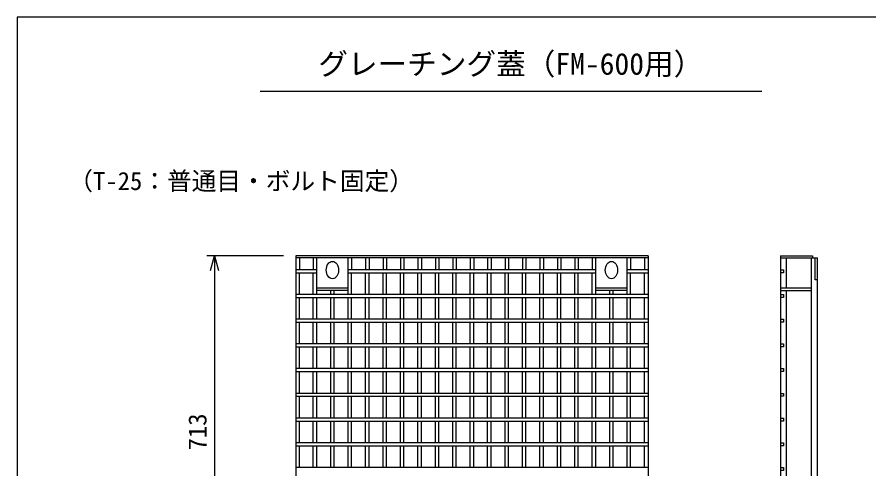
# Model space of a CAD drawing. Units: millimetres, scale not verified. Extents: x -6300 to 6300, y -4455 to 4455.
# Drawn here: x 2565 to 4290, y -1029 to -114 of the extents above; entities that cross this region are included whole.
import ezdxf
from ezdxf.enums import TextEntityAlignment as Align

# ---------------------------------------------------------------- set-up
doc = ezdxf.new("R2010")
doc.units = ezdxf.units.MM
doc.header["$LTSCALE"] = 15
for name, color, linetype, lineweight in [('0-0_DIM', 7, 'Continuous', 25), ('0-2_HATCH', 6, 'Continuous', 25), ('0-5_TXT', 7, 'Continuous', 25)]:
    doc.layers.add(name, color=color, linetype=linetype, lineweight=lineweight)
doc.styles.add('ＭＳ ゴシック', font='')
doc.styles.get('ＭＳ ゴシック').set_extended_font_data('MS Gothic')

msp = doc.modelspace()

# ---------------------------------------------------------------- linework, layer by layer
at = {"layer": '0-0_DIM'}
for p, q in [((3104.52, -597.3), (2949.52, -597.3)), ((2964.52, -597.3), (2964.52, -1310.3))]:
    msp.add_line(p, q, dxfattribs=at)
msp.add_lwpolyline([(2956.48, -627.3), (2964.52, -597.3), (2972.56, -627.3)], dxfattribs=at)
at = {"layer": '0-2_HATCH'}
for p, q in [((3129.52, -597.3), (3129.52, -1310.3)), ((3842.52, -597.3), (3129.52, -597.3)), ((3842.52, -601.8), (3129.52, -601.8)), ((3136.52, -601.8), (3136.52, -625.8)), ((3164.82, -601.8), (3164.82, -625.8)), ((3171.82, -675.8), (3171.82, -601.8)), ((3235.42, -675.8), (3235.42, -601.8)), ((3242.42, -601.8), (3242.42, -625.8)), ((3270.72, -601.8), (3270.72, -625.8)), ((3277.72, -601.8), (3277.72, -625.8)), ((3306.02, -601.8), (3306.02, -625.8)), ((3313.02, -601.8), (3313.02, -625.8)), ((3341.32, -601.8), (3341.32, -625.8)), ((3348.32, -601.8), (3348.32, -625.8)), ((3376.62, -601.8), (3376.62, -625.8)), ((3383.62, -601.8), (3383.62, -625.8)), ((3411.92, -601.8), (3411.92, -625.8)), ((3418.92, -601.8), (3418.92, -625.8)), ((3447.22, -601.8), (3447.22, -625.8)), ((3454.22, -601.8), (3454.22, -625.8)), ((3482.52, -601.8), (3482.52, -625.8)), ((3489.52, -601.8), (3489.52, -625.8)), ((3517.82, -601.8), (3517.82, -625.8)), ((3524.82, -601.8), (3524.82, -625.8)), ((3553.12, -601.8), (3553.12, -625.8)), ((3560.12, -601.8), (3560.12, -625.8)), ((3588.42, -601.8), (3588.42, -625.8)), ((3595.42, -601.8), (3595.42, -625.8)), ((3623.72, -601.8), (3623.72, -625.8)), ((3630.72, -601.8), (3630.72, -625.8)), ((3659.02, -601.8), (3659.02, -625.8)), ((3666.02, -601.8), (3666.02, -625.8)), ((3694.32, -601.8), (3694.32, -625.8)), ((3701.32, -601.8), (3701.32, -625.8)), ((3729.62, -601.8), (3729.62, -625.8)), ((3736.62, -675.8), (3736.62, -601.8)), ((3800.22, -675.8), (3800.22, -601.8)), ((3807.22, -601.8), (3807.22, -625.8)), ((3835.52, -601.8), (3835.52, -625.8)), ((3842.52, -597.3), (3842.52, -1310.3)), ((4110.77, -597.3), (4110.77, -1310.3)), ((4110.77, -601.8), (4185.77, -601.8)), ((4122.77, -662.8), (4122.77, -601.8)), ((4173.77, -1305.8), (4173.77, -601.8)), ((4185.77, -1305.8), (4185.77, -601.8)), ((3171.82, -625.8), (3129.52, -625.8)), ((3129.52, -631.8), (3171.82, -631.8)), ((3136.52, -675.8), (3136.52, -631.8)), ((3164.82, -675.8), (3164.82, -631.8)), ((3736.62, -625.8), (3235.42, -625.8)), ((3235.42, -631.8), (3736.62, -631.8)), ((3242.42, -675.8), (3242.42, -631.8)), ((3270.72, -675.8), (3270.72, -631.8)), ((3277.72, -675.8), (3277.72, -631.8)), ((3306.02, -675.8), (3306.02, -631.8)), ((3313.02, -675.8), (3313.02, -631.8)), ((3341.32, -675.8), (3341.32, -631.8)), ((3348.32, -675.8), (3348.32, -631.8)), ((3376.62, -675.8), (3376.62, -631.8)), ((3383.62, -675.8), (3383.62, -631.8)), ((3411.92, -675.8), (3411.92, -631.8)), ((3418.92, -675.8), (3418.92, -631.8)), ((3447.22, -675.8), (3447.22, -631.8)), ((3454.22, -675.8), (3454.22, -631.8)), ((3482.52, -675.8), (3482.52, -631.8)), ((3489.52, -675.8), (3489.52, -631.8)), ((3517.82, -675.8), (3517.82, -631.8)), ((3524.82, -675.8), (3524.82, -631.8)), ((3553.12, -675.8), (3553.12, -631.8)), ((3560.12, -675.8), (3560.12, -631.8)), ((3588.42, -675.8), (3588.42, -631.8)), ((3595.42, -675.8), (3595.42, -631.8)), ((3623.72, -675.8), (3623.72, -631.8)), ((3630.72, -675.8), (3630.72, -631.8)), ((3659.02, -675.8), (3659.02, -631.8)), ((3666.02, -675.8), (3666.02, -631.8)), ((3694.32, -675.8), (3694.32, -631.8)), ((3701.32, -675.8), (3701.32, -631.8)), ((3729.62, -675.8), (3729.62, -631.8)), ((3842.52, -625.8), (3800.22, -625.8)), ((3800.22, -631.8), (3842.52, -631.8)), ((3807.22, -675.8), (3807.22, -631.8)), ((3835.52, -675.8), (3835.52, -631.8)), ((3235.42, -662.8), (3171.82, -662.8)), ((3235.42, -667.3), (3171.82, -667.3)), ((3200.12, -675.8), (3200.12, -667.3)), ((3207.12, -675.8), (3207.12, -667.3)), ((3800.22, -662.8), (3736.62, -662.8)), ((3800.22, -667.3), (3736.62, -667.3)), ((3764.92, -675.8), (3764.92, -667.3)), ((3771.92, -675.8), (3771.92, -667.3)), ((4173.77, -662.8), (4110.77, -662.8)), ((4110.77, -667.3), (4173.77, -667.3)), ((4122.77, -1240.3), (4122.77, -667.3)), ((3842.52, -675.8), (3129.52, -675.8)), ((3129.52, -681.8), (3842.52, -681.8)), ((3136.52, -725.8), (3136.52, -681.8)), ((3164.82, -725.8), (3164.82, -681.8)), ((3171.82, -725.8), (3171.82, -681.8)), ((3200.12, -725.8), (3200.12, -681.8)), ((3207.12, -725.8), (3207.12, -681.8)), ((3235.42, -725.8), (3235.42, -681.8)), ((3242.42, -725.8), (3242.42, -681.8)), ((3270.72, -725.8), (3270.72, -681.8)), ((3277.72, -725.8), (3277.72, -681.8)), ((3306.02, -725.8), (3306.02, -681.8)), ((3313.02, -725.8), (3313.02, -681.8)), ((3341.32, -725.8), (3341.32, -681.8)), ((3348.32, -725.8), (3348.32, -681.8)), ((3376.62, -725.8), (3376.62, -681.8)), ((3383.62, -725.8), (3383.62, -681.8)), ((3411.92, -725.8), (3411.92, -681.8)), ((3418.92, -725.8), (3418.92, -681.8)), ((3447.22, -725.8), (3447.22, -681.8)), ((3454.22, -725.8), (3454.22, -681.8)), ((3482.52, -725.8), (3482.52, -681.8)), ((3489.52, -725.8), (3489.52, -681.8)), ((3517.82, -725.8), (3517.82, -681.8)), ((3524.82, -725.8), (3524.82, -681.8)), ((3553.12, -725.8), (3553.12, -681.8)), ((3560.12, -725.8), (3560.12, -681.8)), ((3588.42, -725.8), (3588.42, -681.8)), ((3595.42, -725.8), (3595.42, -681.8)), ((3623.72, -725.8), (3623.72, -681.8)), ((3630.72, -725.8), (3630.72, -681.8)), ((3659.02, -725.8), (3659.02, -681.8)), ((3666.02, -725.8), (3666.02, -681.8)), ((3694.32, -725.8), (3694.32, -681.8)), ((3701.32, -725.8), (3701.32, -681.8)), ((3729.62, -725.8), (3729.62, -681.8)), ((3736.62, -725.8), (3736.62, -681.8)), ((3764.92, -725.8), (3764.92, -681.8)), ((3771.92, -725.8), (3771.92, -681.8)), ((3800.22, -725.8), (3800.22, -681.8)), ((3807.22, -725.8), (3807.22, -681.8)), ((3835.52, -725.8), (3835.52, -681.8)), ((3842.52, -725.8), (3129.52, -725.8)), ((3129.52, -731.8), (3842.52, -731.8)), ((3136.52, -775.8), (3136.52, -731.8)), ((3164.82, -775.8), (3164.82, -731.8)), ((3171.82, -775.8), (3171.82, -731.8)), ((3200.12, -775.8), (3200.12, -731.8)), ((3207.12, -775.8), (3207.12, -731.8)), ((3235.42, -775.8), (3235.42, -731.8)), ((3242.42, -775.8), (3242.42, -731.8)), ((3270.72, -775.8), (3270.72, -731.8)), ((3277.72, -775.8), (3277.72, -731.8)), ((3306.02, -775.8), (3306.02, -731.8)), ((3313.02, -775.8), (3313.02, -731.8)), ((3341.32, -775.8), (3341.32, -731.8)), ((3348.32, -775.8), (3348.32, -731.8)), ((3376.62, -775.8), (3376.62, -731.8)), ((3383.62, -775.8), (3383.62, -731.8)), ((3411.92, -775.8), (3411.92, -731.8)), ((3418.92, -775.8), (3418.92, -731.8)), ((3447.22, -775.8), (3447.22, -731.8)), ((3454.22, -775.8), (3454.22, -731.8)), ((3482.52, -775.8), (3482.52, -731.8)), ((3489.52, -775.8), (3489.52, -731.8)), ((3517.82, -775.8), (3517.82, -731.8)), ((3524.82, -775.8), (3524.82, -731.8)), ((3553.12, -775.8), (3553.12, -731.8)), ((3560.12, -775.8), (3560.12, -731.8)), ((3588.42, -775.8), (3588.42, -731.8)), ((3595.42, -775.8), (3595.42, -731.8)), ((3623.72, -775.8), (3623.72, -731.8)), ((3630.72, -775.8), (3630.72, -731.8)), ((3659.02, -775.8), (3659.02, -731.8)), ((3666.02, -775.8), (3666.02, -731.8)), ((3694.32, -775.8), (3694.32, -731.8)), ((3701.32, -775.8), (3701.32, -731.8)), ((3729.62, -775.8), (3729.62, -731.8)), ((3736.62, -775.8), (3736.62, -731.8)), ((3764.92, -775.8), (3764.92, -731.8)), ((3771.92, -775.8), (3771.92, -731.8)), ((3800.22, -775.8), (3800.22, -731.8)), ((3807.22, -775.8), (3807.22, -731.8)), ((3835.52, -775.8), (3835.52, -731.8)), ((3842.52, -775.8), (3129.52, -775.8)), ((3129.52, -781.8), (3842.52, -781.8)), ((3136.52, -825.8), (3136.52, -781.8)), ((3164.82, -825.8), (3164.82, -781.8)), ((3171.82, -825.8), (3171.82, -781.8)), ((3200.12, -825.8), (3200.12, -781.8)), ((3207.12, -825.8), (3207.12, -781.8)), ((3235.42, -825.8), (3235.42, -781.8)), ((3242.42, -825.8), (3242.42, -781.8)), ((3270.72, -825.8), (3270.72, -781.8)), ((3277.72, -825.8), (3277.72, -781.8)), ((3306.02, -825.8), (3306.02, -781.8)), ((3313.02, -825.8), (3313.02, -781.8)), ((3341.32, -825.8), (3341.32, -781.8)), ((3348.32, -825.8), (3348.32, -781.8)), ((3376.62, -825.8), (3376.62, -781.8)), ((3383.62, -825.8), (3383.62, -781.8)), ((3411.92, -825.8), (3411.92, -781.8)), ((3418.92, -825.8), (3418.92, -781.8)), ((3447.22, -825.8), (3447.22, -781.8)), ((3454.22, -825.8), (3454.22, -781.8)), ((3482.52, -825.8), (3482.52, -781.8)), ((3489.52, -825.8), (3489.52, -781.8)), ((3517.82, -825.8), (3517.82, -781.8)), ((3524.82, -825.8), (3524.82, -781.8)), ((3553.12, -825.8), (3553.12, -781.8)), ((3560.12, -825.8), (3560.12, -781.8)), ((3588.42, -825.8), (3588.42, -781.8)), ((3595.42, -825.8), (3595.42, -781.8)), ((3623.72, -825.8), (3623.72, -781.8)), ((3630.72, -825.8), (3630.72, -781.8)), ((3659.02, -825.8), (3659.02, -781.8)), ((3666.02, -825.8), (3666.02, -781.8)), ((3694.32, -825.8), (3694.32, -781.8)), ((3701.32, -825.8), (3701.32, -781.8)), ((3729.62, -825.8), (3729.62, -781.8)), ((3736.62, -825.8), (3736.62, -781.8)), ((3764.92, -825.8), (3764.92, -781.8)), ((3771.92, -825.8), (3771.92, -781.8)), ((3800.22, -825.8), (3800.22, -781.8)), ((3807.22, -825.8), (3807.22, -781.8)), ((3835.52, -825.8), (3835.52, -781.8)), ((3842.52, -825.8), (3129.52, -825.8)), ((3129.52, -831.8), (3842.52, -831.8)), ((3136.52, -875.8), (3136.52, -831.8)), ((3164.82, -875.8), (3164.82, -831.8)), ((3171.82, -875.8), (3171.82, -831.8)), ((3200.12, -875.8), (3200.12, -831.8)), ((3207.12, -875.8), (3207.12, -831.8)), ((3235.42, -875.8), (3235.42, -831.8)), ((3242.42, -875.8), (3242.42, -831.8)), ((3270.72, -875.8), (3270.72, -831.8)), ((3277.72, -875.8), (3277.72, -831.8)), ((3306.02, -875.8), (3306.02, -831.8)), ((3313.02, -875.8), (3313.02, -831.8)), ((3341.32, -875.8), (3341.32, -831.8)), ((3348.32, -875.8), (3348.32, -831.8)), ((3376.62, -875.8), (3376.62, -831.8)), ((3383.62, -875.8), (3383.62, -831.8)), ((3411.92, -875.8), (3411.92, -831.8)), ((3418.92, -875.8), (3418.92, -831.8)), ((3447.22, -875.8), (3447.22, -831.8)), ((3454.22, -875.8), (3454.22, -831.8)), ((3482.52, -875.8), (3482.52, -831.8)), ((3489.52, -875.8), (3489.52, -831.8)), ((3517.82, -875.8), (3517.82, -831.8)), ((3524.82, -875.8), (3524.82, -831.8)), ((3553.12, -875.8), (3553.12, -831.8)), ((3560.12, -875.8), (3560.12, -831.8)), ((3588.42, -875.8), (3588.42, -831.8)), ((3595.42, -875.8), (3595.42, -831.8)), ((3623.72, -875.8), (3623.72, -831.8)), ((3630.72, -875.8), (3630.72, -831.8)), ((3659.02, -875.8), (3659.02, -831.8)), ((3666.02, -875.8), (3666.02, -831.8)), ((3694.32, -875.8), (3694.32, -831.8)), ((3701.32, -875.8), (3701.32, -831.8)), ((3729.62, -875.8), (3729.62, -831.8)), ((3736.62, -875.8), (3736.62, -831.8)), ((3764.92, -875.8), (3764.92, -831.8)), ((3771.92, -875.8), (3771.92, -831.8)), ((3800.22, -875.8), (3800.22, -831.8)), ((3807.22, -875.8), (3807.22, -831.8)), ((3835.52, -875.8), (3835.52, -831.8)), ((3842.52, -875.8), (3129.52, -875.8)), ((3129.52, -881.8), (3842.52, -881.8)), ((3136.52, -925.8), (3136.52, -881.8)), ((3164.82, -925.8), (3164.82, -881.8)), ((3171.82, -925.8), (3171.82, -881.8)), ((3200.12, -925.8), (3200.12, -881.8)), ((3207.12, -925.8), (3207.12, -881.8)), ((3235.42, -925.8), (3235.42, -881.8)), ((3242.42, -925.8), (3242.42, -881.8)), ((3270.72, -925.8), (3270.72, -881.8)), ((3277.72, -925.8), (3277.72, -881.8)), ((3306.02, -925.8), (3306.02, -881.8)), ((3313.02, -925.8), (3313.02, -881.8)), ((3341.32, -925.8), (3341.32, -881.8)), ((3348.32, -925.8), (3348.32, -881.8)), ((3376.62, -925.8), (3376.62, -881.8)), ((3383.62, -925.8), (3383.62, -881.8)), ((3411.92, -925.8), (3411.92, -881.8)), ((3418.92, -925.8), (3418.92, -881.8)), ((3447.22, -925.8), (3447.22, -881.8)), ((3454.22, -925.8), (3454.22, -881.8)), ((3482.52, -925.8), (3482.52, -881.8)), ((3489.52, -925.8), (3489.52, -881.8)), ((3517.82, -925.8), (3517.82, -881.8)), ((3524.82, -925.8), (3524.82, -881.8)), ((3553.12, -925.8), (3553.12, -881.8)), ((3560.12, -925.8), (3560.12, -881.8)), ((3588.42, -925.8), (3588.42, -881.8)), ((3595.42, -925.8), (3595.42, -881.8)), ((3623.72, -925.8), (3623.72, -881.8)), ((3630.72, -925.8), (3630.72, -881.8)), ((3659.02, -925.8), (3659.02, -881.8)), ((3666.02, -925.8), (3666.02, -881.8)), ((3694.32, -925.8), (3694.32, -881.8)), ((3701.32, -925.8), (3701.32, -881.8)), ((3729.62, -925.8), (3729.62, -881.8)), ((3736.62, -925.8), (3736.62, -881.8)), ((3764.92, -925.8), (3764.92, -881.8)), ((3771.92, -925.8), (3771.92, -881.8)), ((3800.22, -925.8), (3800.22, -881.8)), ((3807.22, -925.8), (3807.22, -881.8)), ((3835.52, -925.8), (3835.52, -881.8)), ((3842.52, -925.8), (3129.52, -925.8)), ((3129.52, -931.8), (3842.52, -931.8)), ((3136.52, -975.8), (3136.52, -931.8)), ((3164.82, -975.8), (3164.82, -931.8)), ((3171.82, -975.8), (3171.82, -931.8)), ((3200.12, -975.8), (3200.12, -931.8)), ((3207.12, -975.8), (3207.12, -931.8)), ((3235.42, -975.8), (3235.42, -931.8)), ((3242.42, -975.8), (3242.42, -931.8)), ((3270.72, -975.8), (3270.72, -931.8)), ((3277.72, -975.8), (3277.72, -931.8)), ((3306.02, -975.8), (3306.02, -931.8)), ((3313.02, -975.8), (3313.02, -931.8)), ((3341.32, -975.8), (3341.32, -931.8)), ((3348.32, -975.8), (3348.32, -931.8)), ((3376.62, -975.8), (3376.62, -931.8)), ((3383.62, -975.8), (3383.62, -931.8)), ((3411.92, -975.8), (3411.92, -931.8)), ((3418.92, -975.8), (3418.92, -931.8)), ((3447.22, -975.8), (3447.22, -931.8)), ((3454.22, -975.8), (3454.22, -931.8)), ((3482.52, -975.8), (3482.52, -931.8)), ((3489.52, -975.8), (3489.52, -931.8)), ((3517.82, -975.8), (3517.82, -931.8)), ((3524.82, -975.8), (3524.82, -931.8)), ((3553.12, -975.8), (3553.12, -931.8)), ((3560.12, -975.8), (3560.12, -931.8)), ((3588.42, -975.8), (3588.42, -931.8)), ((3595.42, -975.8), (3595.42, -931.8)), ((3623.72, -975.8), (3623.72, -931.8)), ((3630.72, -975.8), (3630.72, -931.8)), ((3659.02, -975.8), (3659.02, -931.8)), ((3666.02, -975.8), (3666.02, -931.8)), ((3694.32, -975.8), (3694.32, -931.8)), ((3701.32, -975.8), (3701.32, -931.8)), ((3729.62, -975.8), (3729.62, -931.8)), ((3736.62, -975.8), (3736.62, -931.8)), ((3764.92, -975.8), (3764.92, -931.8)), ((3771.92, -975.8), (3771.92, -931.8)), ((3800.22, -975.8), (3800.22, -931.8)), ((3807.22, -975.8), (3807.22, -931.8)), ((3835.52, -975.8), (3835.52, -931.8)), ((3842.52, -975.8), (3129.52, -975.8)), ((3129.52, -981.8), (3842.52, -981.8)), ((3136.52, -1025.8), (3136.52, -981.8)), ((3164.82, -1025.8), (3164.82, -981.8)), ((3171.82, -1025.8), (3171.82, -981.8)), ((3200.12, -1025.8), (3200.12, -981.8)), ((3207.12, -1025.8), (3207.12, -981.8)), ((3235.42, -1025.8), (3235.42, -981.8)), ((3242.42, -1025.8), (3242.42, -981.8)), ((3270.72, -1025.8), (3270.72, -981.8)), ((3277.72, -1025.8), (3277.72, -981.8)), ((3306.02, -1025.8), (3306.02, -981.8)), ((3313.02, -1025.8), (3313.02, -981.8)), ((3341.32, -1025.8), (3341.32, -981.8)), ((3348.32, -1025.8), (3348.32, -981.8)), ((3376.62, -1025.8), (3376.62, -981.8)), ((3383.62, -1025.8), (3383.62, -981.8)), ((3411.92, -1025.8), (3411.92, -981.8)), ((3418.92, -1025.8), (3418.92, -981.8)), ((3447.22, -1025.8), (3447.22, -981.8)), ((3454.22, -1025.8), (3454.22, -981.8)), ((3482.52, -1025.8), (3482.52, -981.8)), ((3489.52, -1025.8), (3489.52, -981.8)), ((3517.82, -1025.8), (3517.82, -981.8)), ((3524.82, -1025.8), (3524.82, -981.8)), ((3553.12, -1025.8), (3553.12, -981.8)), ((3560.12, -1025.8), (3560.12, -981.8)), ((3588.42, -1025.8), (3588.42, -981.8)), ((3595.42, -1025.8), (3595.42, -981.8)), ((3623.72, -1025.8), (3623.72, -981.8)), ((3630.72, -1025.8), (3630.72, -981.8)), ((3659.02, -1025.8), (3659.02, -981.8)), ((3666.02, -1025.8), (3666.02, -981.8)), ((3694.32, -1025.8), (3694.32, -981.8)), ((3701.32, -1025.8), (3701.32, -981.8)), ((3729.62, -1025.8), (3729.62, -981.8)), ((3736.62, -1025.8), (3736.62, -981.8)), ((3764.92, -1025.8), (3764.92, -981.8)), ((3771.92, -1025.8), (3771.92, -981.8)), ((3800.22, -1025.8), (3800.22, -981.8)), ((3807.22, -1025.8), (3807.22, -981.8)), ((3835.52, -1025.8), (3835.52, -981.8)), ((3842.52, -1025.8), (3129.52, -1025.8))]:
    msp.add_line(p, q, dxfattribs=at)
for points in [[(4110.77, -597.3), (4175.77, -597.3), (4175.77, -601.8)], [(4185.77, -645.8), (4180.77, -645.8), (4180.77, -601.8)], [(4110.77, -625.8), (4116.77, -625.8), (4116.77, -631.8), (4110.77, -631.8)], [(4110.77, -675.8), (4116.77, -675.8), (4116.77, -681.8), (4110.77, -681.8)], [(4110.77, -725.8), (4116.77, -725.8), (4116.77, -731.8), (4110.77, -731.8)], [(4110.77, -775.8), (4116.77, -775.8), (4116.77, -781.8), (4110.77, -781.8)], [(4110.77, -825.8), (4116.77, -825.8), (4116.77, -831.8), (4110.77, -831.8)], [(4110.77, -875.8), (4116.77, -875.8), (4116.77, -881.8), (4110.77, -881.8)], [(4110.77, -925.8), (4116.77, -925.8), (4116.77, -931.8), (4110.77, -931.8)], [(4110.77, -975.8), (4116.77, -975.8), (4116.77, -981.8), (4110.77, -981.8)], [(4110.77, -1025.8), (4116.77, -1025.8), (4116.77, -1031.8), (4110.77, -1031.8)]]:
    msp.add_lwpolyline(points, dxfattribs=at)
for centre in [(3203.52, -626.3), (3768.52, -626.3)]:
    msp.add_ellipse(centre, major_axis=(0, 17.5), ratio=0.714286, dxfattribs=at)
at = {"layer": '0-5_TXT'}
msp.add_line((3057.1, -264.19), (4072.69, -264.19), dxfattribs=at)
msp.add_lwpolyline([(2564.89, -3214.19), (4564.89, -3214.19), (4564.89, -114.19), (2564.89, -114.19)], close=True, dxfattribs=at)

# ---------------------------------------------------------------- texts
at = {"layer": '0-0_DIM', "style": 'ＭＳ ゴシック'}
msp.add_text('（T-25：普通目・ボルト固定）', height=36.66, dxfattribs=at).set_placement((2668.77, -475.33), align=Align.BOTTOM_LEFT)
msp.add_text('713', height=36.66, rotation=90, dxfattribs=at).set_placement((2959.52, -991.3), align=Align.BOTTOM_LEFT)
at = {"layer": '0-5_TXT', "style": 'ＭＳ ゴシック'}
msp.add_text('グレーチング蓋（FM-600用）', height=43.99, dxfattribs=at).set_placement((3174.89, -244.19), align=Align.BOTTOM_LEFT)

doc.saveas('drawing.dxf')
